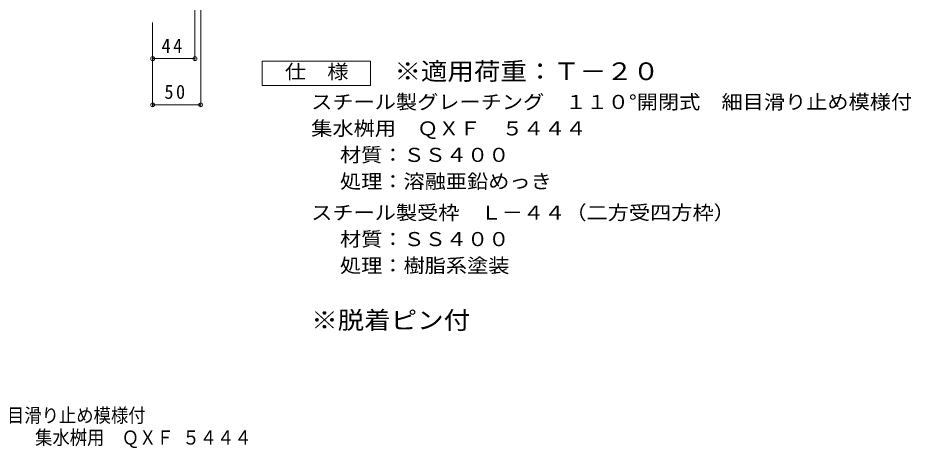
# Model space of a CAD drawing. Units: millimetres, scale not verified. Extents: x -914 to 882, y -688 to 651.
# Drawn here: x -45 to 882, y -688 to -241 of the extents above; entities that cross this region are included whole.
import ezdxf
from ezdxf.enums import TextEntityAlignment as Align

# ---------------------------------------------------------------- set-up
doc = ezdxf.new("R2010")
doc.units = ezdxf.units.MM
doc.header["$LTSCALE"] = 5
doc.header["$PDMODE"] = 32
doc.header["$PDSIZE"] = 4
doc.layers.add('1-4_1-4ﾚｲﾔ', color=7, linetype='Continuous', lineweight=9)
doc.layers.add('F-4_F-4ﾚｲﾔ', color=2, linetype='Continuous', lineweight=9)
doc.layers.add('F-5_F-5ﾚｲﾔ', color=2, linetype='Continuous')
doc.styles.add('ＭＳ ゴシック', font='')
doc.styles.get('ＭＳ ゴシック').set_extended_font_data('MS Gothic')

msp = doc.modelspace()

# ---------------------------------------------------------------- linework, layer by layer
at = {"layer": '1-4_1-4ﾚｲﾔ'}
for p, q in [((138.552, -207.56), (138.552, -284.96)), ((144.552, -217.56), (144.552, -332.96)), ((94.552, -245.56), (94.552, -332.96)), ((94.552, -283.16), (138.552, -283.16)), ((94.552, -331.16), (144.552, -331.16))]:
    msp.add_line(p, q, dxfattribs=at)
for p in [(94.552, -283.16), (138.552, -283.16), (94.552, -331.16), (144.552, -331.16)]:
    msp.add_point(p, dxfattribs=at)
at = {"layer": 'F-4_F-4ﾚｲﾔ'}
msp.add_lwpolyline([(208.192, -310.913), (208.192, -285.912), (320.692, -285.912), (320.692, -310.913)], close=True, dxfattribs=at)

# ---------------------------------------------------------------- texts
at = {"layer": '1-4_1-4ﾚｲﾔ', "color": 2, "char_height": 14.66, "attachment_point": 7, "style": 'ＭＳ ゴシック'}
for s, insert in [('\\T1.27;\\W0.95;44', (103.802, -277.16)), ('\\T1.27;\\W0.95;50', (106.802, -325.16))]:
    msp.add_mtext(s, dxfattribs=dict(at, insert=insert))
at = {"layer": 'F-4_F-4ﾚｲﾔ', "style": 'ＭＳ ゴシック', "width": 1.1}
for s, p in [('仕\u3000様', (231.942, -308.413)), ('スチール製グレーチング\u3000１１０°開閉式\u3000細目滑り止め模様付', (259.236, -339.873)), ('集水桝用\u3000ＱＸＦ\u3000５４４４', (259.237, -367.373)), ('材質：ＳＳ４００', (289.093, -394.872)), ('処理：溶融亜鉛めっき', (289.093, -422.372)), ('スチール製受枠\u3000Ｌ－４４（二方受四方枠）', (259.237, -454.873)), ('材質：ＳＳ４００', (289.093, -482.373)), ('処理：樹脂系塗装', (289.093, -509.873))]:
    msp.add_text(s, height=14.66, dxfattribs=at).set_placement(p, align=Align.BOTTOM_LEFT)
at = {"layer": 'F-4_F-4ﾚｲﾔ', "color": 3, "style": 'ＭＳ ゴシック', "width": 1.1}
msp.add_text('※脱着ピン付', height=18.33, dxfattribs=at).set_placement((259.237, -569.55), align=Align.BOTTOM_LEFT)
at = {"layer": 'F-5_F-5ﾚｲﾔ', "color": 3, "style": 'ＭＳ ゴシック', "width": 1.1}
msp.add_text('※適用荷重：Ｔ－２０', height=18.33, dxfattribs=at).set_placement((345.692, -310.913), align=Align.BOTTOM_LEFT)
at = {"layer": 'F-5_F-5ﾚｲﾔ', "style": 'ＭＳ ゴシック', "width": 0.9}
for s, p in [('スチール製グレーチング\u3000１１０°開閉式\u3000細目滑り止め模様付', (-423.256, -665.515)), ('集水桝用\u3000ＱＸＦ ５４４４', (-27.495, -688.582))]:
    msp.add_text(s, height=14.66, dxfattribs=at).set_placement(p, align=Align.BOTTOM_LEFT)

doc.saveas('drawing.dxf')
